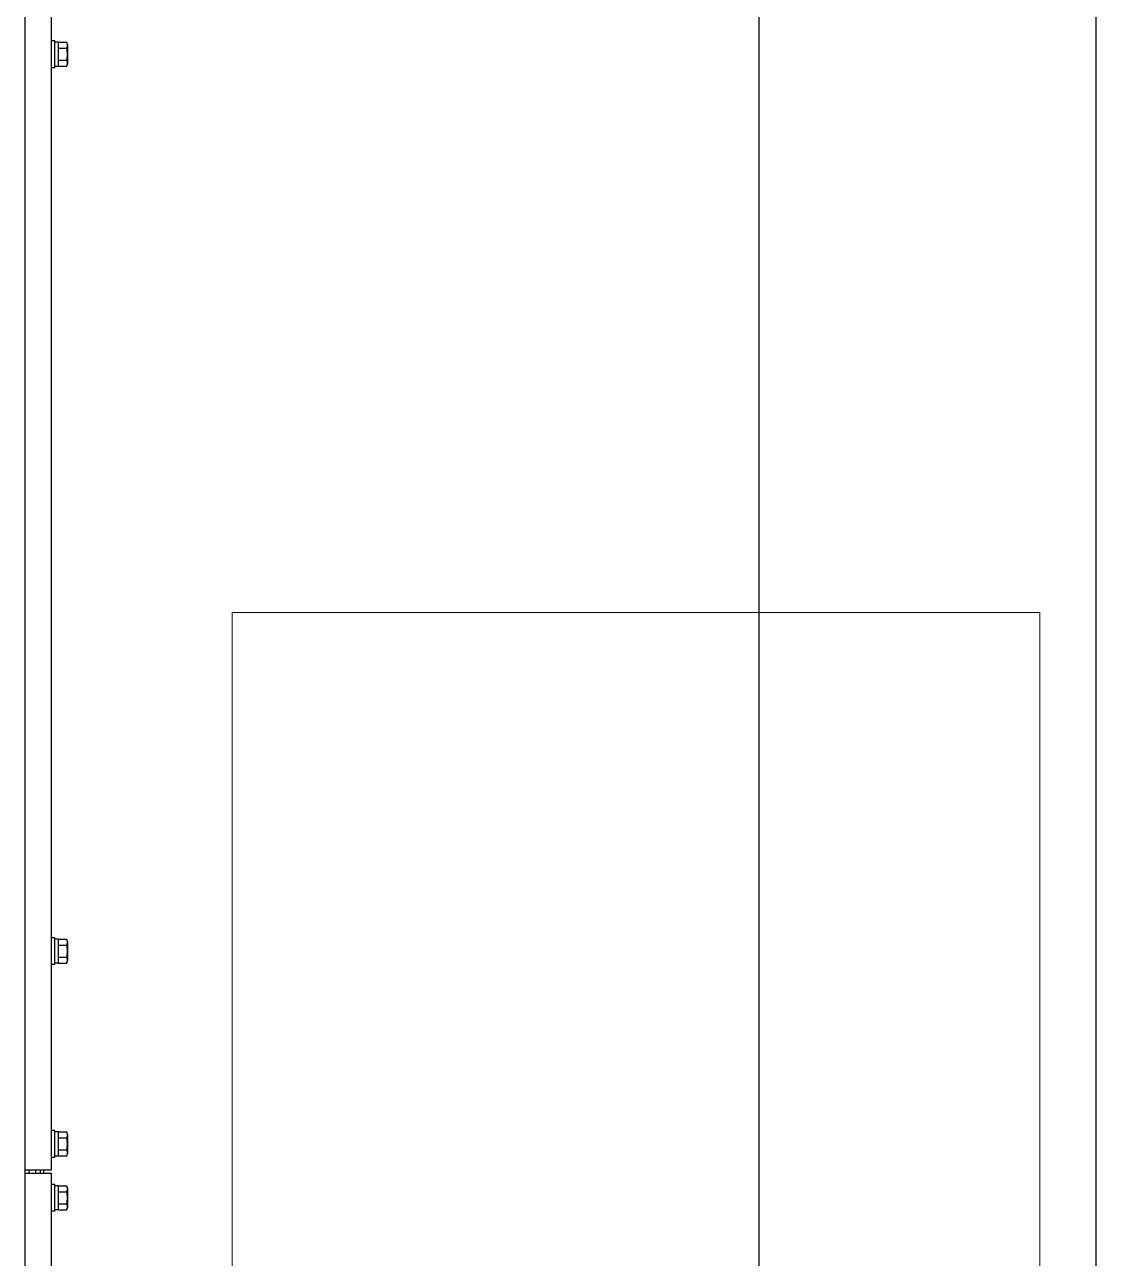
# Model space of a CAD drawing. Header units: millimetres. Extents: x 55614 to 110757, y -66981 to -47484.
# Drawn here: x 64774 to 65255, y -51187 to -50637 of the extents above; entities that cross this region are included whole.
import ezdxf

# ---------------------------------------------------------------- set-up
doc = ezdxf.new("R2010")
doc.units = ezdxf.units.MM
doc.layers.get('0').update_dxf_attribs({"lineweight": 15})
for name, color, linetype in [('2401-00300-M6-16HWMC_0', 7, 'Continuous'), ('4212-68099_1_0', 7, 'Continuous'), ('4212-73754_1_0', 7, 'Continuous'), ('4212-73755_1_0', 7, 'Continuous'), ('4212-KH012_041_0', 7, 'Continuous')]:
    doc.layers.add(name, color=color, linetype=linetype)
doc.layers.add('AM_0', color=7, linetype='Continuous', lineweight=30)
doc.layers.add('THICK', color=7, linetype='Continuous', lineweight=0)

# ---------------------------------------------------------------- blocks, each defined once
blk = doc.blocks.new('2-1725')
at = {"color": 5}
blk.add_lwpolyline([(-15860.11, -73759.95), (-16220.11, -73759.95), (-16220.11, -72324.95), (-15860.11, -72324.95)], close=True, dxfattribs=at)
at = {"layer": '2401-00300-M6-16HWMC_0', "color": 7, "linetype": 'Continuous'}
for p, q in [((-16299.18, -72069.95), (-16300.63, -72069.95)), ((-16299.18, -72081.95), (-16299.18, -72069.95)), ((-16297.53, -72070.57), (-16299.18, -72070.57)), ((-16297.53, -72081.32), (-16297.53, -72070.57)), ((-16297.53, -72070.59), (-16294.05, -72070.59)), ((-16293.53, -72071.59), (-16293.53, -72080.3)), ((-16297.53, -72073.27), (-16294.05, -72073.27)), ((-16299.18, -72081.95), (-16300.63, -72081.95)), ((-16297.53, -72081.32), (-16299.18, -72081.32)), ((-16297.53, -72078.62), (-16294.05, -72078.62)), ((-16297.53, -72081.3), (-16294.05, -72081.3)), ((-16299.18, -72469.95), (-16300.63, -72469.95)), ((-16299.18, -72481.95), (-16299.18, -72469.95)), ((-16297.53, -72470.57), (-16299.18, -72470.57)), ((-16297.53, -72481.32), (-16297.53, -72470.57)), ((-16297.53, -72470.59), (-16294.05, -72470.59)), ((-16297.53, -72473.27), (-16294.05, -72473.27)), ((-16293.53, -72471.59), (-16293.53, -72480.3)), ((-16297.53, -72478.62), (-16294.05, -72478.62)), ((-16299.18, -72481.95), (-16300.63, -72481.95)), ((-16297.53, -72481.32), (-16299.18, -72481.32)), ((-16297.53, -72481.3), (-16294.05, -72481.3)), ((-16299.18, -72555.95), (-16300.63, -72555.95)), ((-16299.18, -72567.95), (-16299.18, -72555.95)), ((-16297.53, -72556.57), (-16299.18, -72556.57)), ((-16297.53, -72567.32), (-16297.53, -72556.57)), ((-16297.53, -72556.59), (-16294.05, -72556.59)), ((-16297.53, -72559.27), (-16294.05, -72559.27)), ((-16293.53, -72557.59), (-16293.53, -72566.3)), ((-16297.53, -72564.62), (-16294.05, -72564.62)), ((-16299.18, -72567.95), (-16300.63, -72567.95)), ((-16297.53, -72567.32), (-16299.18, -72567.32)), ((-16297.53, -72567.3), (-16294.05, -72567.3)), ((-16299.18, -72579.95), (-16300.63, -72579.95)), ((-16299.18, -72591.95), (-16299.18, -72579.95)), ((-16297.53, -72580.57), (-16299.18, -72580.57)), ((-16297.53, -72591.32), (-16297.53, -72580.57)), ((-16297.53, -72580.59), (-16294.05, -72580.59)), ((-16297.53, -72583.27), (-16294.05, -72583.27)), ((-16293.53, -72581.59), (-16293.53, -72590.3)), ((-16297.53, -72588.62), (-16294.05, -72588.62)), ((-16299.18, -72591.95), (-16300.63, -72591.95)), ((-16297.53, -72591.32), (-16299.18, -72591.32)), ((-16297.53, -72591.3), (-16294.05, -72591.3))]:
    blk.add_line(p, q, dxfattribs=at)
for centre, start, end in [((-16294.75, -72071.59), 0, 55.052), ((-16294.75, -72080.3), 304.948, 0), ((-16294.75, -72471.59), 0, 55.052), ((-16294.75, -72480.3), 304.948, 0), ((-16294.75, -72557.59), 0, 55.052), ((-16294.75, -72566.3), 304.948, 0), ((-16294.75, -72581.59), 0, 55.052), ((-16294.75, -72590.3), 304.948, 0)]:
    blk.add_arc(centre, 1.22, start, end, dxfattribs=at)
for points, knots in [([(-16294.05, -72073.27), (-16293.94, -72073.19), (-16293.75, -72072.99), (-16293.58, -72072.52), (-16293.56, -72071.93), (-16293.58, -72071.34), (-16293.75, -72070.87), (-16293.94, -72070.67), (-16294.05, -72070.59)], [0, 0, 0, 0, 0.143491, 0.266268, 0.499999, 0.733731, 0.856509, 1, 1, 1, 1]), ([(-16294.05, -72078.62), (-16293.79, -72078.25), (-16293.59, -72077.31), (-16293.56, -72075.95), (-16293.59, -72074.58), (-16293.79, -72073.64), (-16294.05, -72073.27)], [0, 0, 0, 0, 0.248888, 0.499999, 0.75111, 1, 1, 1, 1]), ([(-16294.05, -72081.3), (-16293.94, -72081.22), (-16293.75, -72081.02), (-16293.58, -72080.55), (-16293.56, -72079.96), (-16293.58, -72079.38), (-16293.75, -72078.91), (-16293.94, -72078.7), (-16294.05, -72078.62)], [0, 0, 0, 0, 0.14349, 0.266269, 0.5, 0.733731, 0.856508, 1, 1, 1, 1]), ([(-16294.05, -72473.27), (-16293.94, -72473.19), (-16293.75, -72472.99), (-16293.58, -72472.52), (-16293.56, -72471.93), (-16293.58, -72471.34), (-16293.75, -72470.87), (-16293.94, -72470.67), (-16294.05, -72470.59)], [0, 0, 0, 0, 0.143491, 0.266268, 0.499999, 0.733731, 0.856509, 1, 1, 1, 1]), ([(-16294.05, -72478.62), (-16293.79, -72478.25), (-16293.59, -72477.31), (-16293.56, -72475.95), (-16293.59, -72474.58), (-16293.79, -72473.64), (-16294.05, -72473.27)], [0, 0, 0, 0, 0.248888, 0.499999, 0.75111, 1, 1, 1, 1]), ([(-16294.05, -72481.3), (-16293.94, -72481.22), (-16293.75, -72481.02), (-16293.58, -72480.55), (-16293.56, -72479.96), (-16293.58, -72479.38), (-16293.75, -72478.91), (-16293.94, -72478.7), (-16294.05, -72478.62)], [0, 0, 0, 0, 0.14349, 0.266269, 0.5, 0.733731, 0.856508, 1, 1, 1, 1]), ([(-16294.05, -72559.27), (-16293.94, -72559.19), (-16293.75, -72558.99), (-16293.58, -72558.52), (-16293.56, -72557.93), (-16293.58, -72557.34), (-16293.75, -72556.87), (-16293.94, -72556.67), (-16294.05, -72556.59)], [0, 0, 0, 0, 0.143491, 0.266268, 0.499999, 0.733731, 0.856509, 1, 1, 1, 1]), ([(-16294.05, -72564.62), (-16293.79, -72564.25), (-16293.59, -72563.31), (-16293.56, -72561.95), (-16293.59, -72560.58), (-16293.79, -72559.64), (-16294.05, -72559.27)], [0, 0, 0, 0, 0.248888, 0.499999, 0.75111, 1, 1, 1, 1]), ([(-16294.05, -72567.3), (-16293.94, -72567.22), (-16293.75, -72567.02), (-16293.58, -72566.55), (-16293.56, -72565.96), (-16293.58, -72565.38), (-16293.75, -72564.91), (-16293.94, -72564.7), (-16294.05, -72564.62)], [0, 0, 0, 0, 0.14349, 0.266269, 0.5, 0.733731, 0.856508, 1, 1, 1, 1]), ([(-16294.05, -72583.27), (-16293.94, -72583.19), (-16293.75, -72582.99), (-16293.58, -72582.52), (-16293.56, -72581.93), (-16293.58, -72581.34), (-16293.75, -72580.87), (-16293.94, -72580.67), (-16294.05, -72580.59)], [0, 0, 0, 0, 0.143491, 0.266268, 0.499999, 0.733731, 0.856509, 1, 1, 1, 1]), ([(-16294.05, -72588.62), (-16293.79, -72588.25), (-16293.59, -72587.31), (-16293.56, -72585.95), (-16293.59, -72584.58), (-16293.79, -72583.64), (-16294.05, -72583.27)], [0, 0, 0, 0, 0.248888, 0.499999, 0.75111, 1, 1, 1, 1]), ([(-16294.05, -72591.3), (-16293.94, -72591.22), (-16293.75, -72591.02), (-16293.58, -72590.55), (-16293.56, -72589.96), (-16293.58, -72589.38), (-16293.75, -72588.91), (-16293.94, -72588.7), (-16294.05, -72588.62)], [0, 0, 0, 0, 0.14349, 0.266269, 0.5, 0.733731, 0.856508, 1, 1, 1, 1])]:
    blk.add_open_spline(points, degree=3, knots=knots, dxfattribs=at)
at = {"layer": '4212-68099_1_0', "color": 7, "linetype": 'Continuous'}
blk.add_line((-16312.63, -71550.95), (-16312.63, -73625.95), dxfattribs=at)
at = {"layer": '4212-73754_1_0', "color": 7, "linetype": 'Continuous'}
for p, q in [((-16300.63, -72573.45), (-16300.63, -71552.65)), ((-16312.63, -72573.45), (-16300.63, -72573.45))]:
    blk.add_line(p, q, dxfattribs=at)
at = {"layer": '4212-73755_1_0', "color": 7, "linetype": 'Continuous'}
for p, q in [((-16312.63, -72574.95), (-16300.63, -72574.95)), ((-16305.63, -72574.75), (-16305.63, -72573.45)), ((-16304.13, -72574.75), (-16304.13, -72573.45)), ((-16300.63, -73626.45), (-16300.63, -72574.95))]:
    blk.add_line(p, q, dxfattribs=at)
for radius, end in [(1.7, 186.7683), (0.2, 270)]:
    blk.add_arc((-16303.93, -72574.75), radius, 180, end, dxfattribs=at)
at = {"layer": '4212-KH012_041_0', "color": 7, "linetype": 'Continuous'}
for p, q in [((-16310.63, -72574.95), (-16310.63, -72573.45)), ((-16307.63, -72574.95), (-16307.63, -72573.45))]:
    blk.add_line(p, q, dxfattribs=at)

msp = doc.modelspace()

# ---------------------------------------------------------------- linework, layer by layer
at = {"layer": 'AM_0'}
msp.add_lwpolyline([(65101.628, -50041.855), (65251.628, -50041.855), (65251.628, -52563.855), (65101.628, -52563.855)], close=True, dxfattribs=at)
at = {"layer": 'THICK', "lineweight": -3}
msp.add_lwpolyline([(65251.628, -52563.855), (65331.628, -52563.855), (65331.628, -50041.855), (65251.628, -50041.855)], close=True, dxfattribs=at)

# ---------------------------------------------------------------- block references
msp.add_blockref('2-1725', (81086.76, 21426.09), dxfattribs=at)

doc.saveas('drawing.dxf')
